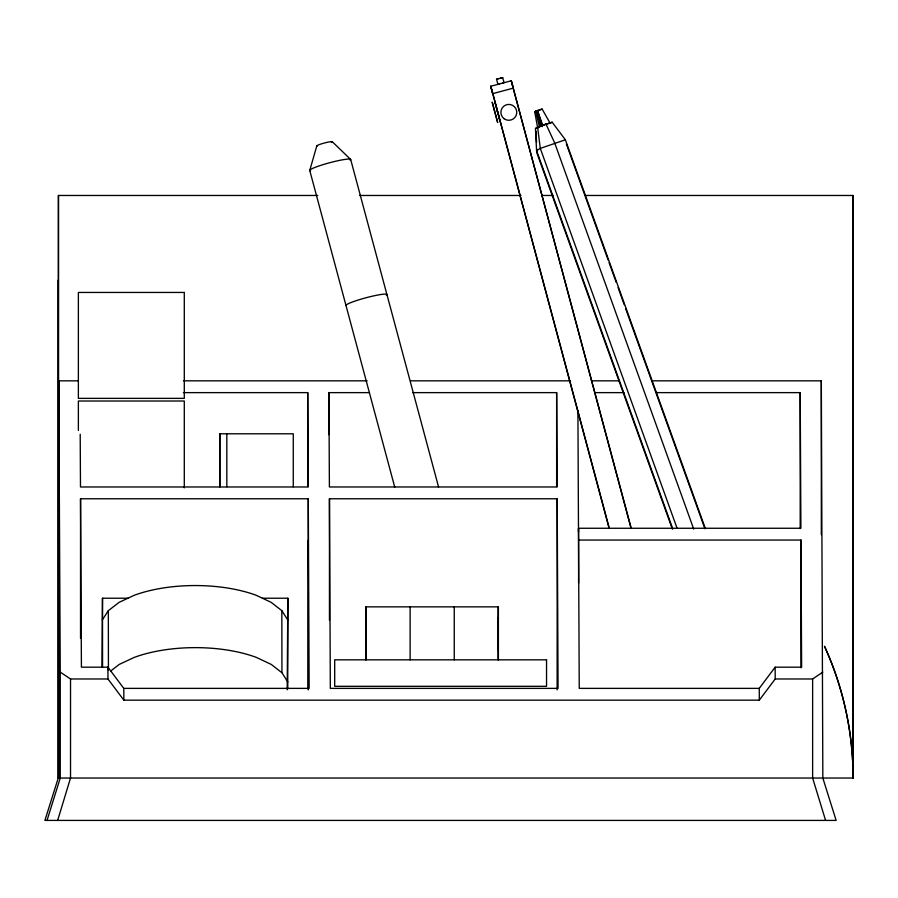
<?xml version="1.0" encoding="UTF-8"?>
<svg xmlns="http://www.w3.org/2000/svg" width="898" height="898" viewBox="0 0 898 898"><rect width="100%" height="100%" fill="white"/><g stroke="black" fill="none" stroke-linecap="round" stroke-linejoin="round"><path stroke-width="1.35" d="M101.99 667.394L102.495 598.225L127.909 598.225M102.552 667.079L102.495 598.225M287.192 689.765L287.854 598.225L262.441 598.225M287.753 688.957L287.854 598.225M316.781 145.947L309.754 170.452L394.727 487.098M57.652 820.413L70.527 778.038L70.527 678.978L60.256 672.119L58.74 380.831L78.362 380.831M47.022 820.413L60.256 778.038L60.256 672.119M58.202 280.12L58.247 778.038L44.9 820.413L836.139 820.413L822.837 778.038L821.322 380.831L651.701 380.831M102.338 619.878L108.332 610.674L119.142 602.334L134.161 595.307A93.785 40.522 -0.1 0 1 256.233 595.307L271.151 602.334L281.837 610.674L287.697 619.878M107.895 667.18L123.789 688.373L309.148 688.373L308.272 498.772L80.539 498.772L81.415 667.18L107.895 667.18L107.962 678.978L123.845 700.159L759.315 700.159L759.259 688.373L775.142 667.18L801.622 667.18L800.971 540.057L578.593 540.057L578.525 528.26L800.904 528.26L800.197 392.628L656.146 392.628M759.315 700.159L775.21 678.978L775.142 667.18M537.599 127.752L534.737 111.7L538.396 110.162L542.111 109.051L550.059 123.048L549.25 123.531M542.111 109.051L540.304 109.893M110.6 671.098L119.243 664.419L134.262 657.392A93.785 40.522 -0.1 0 1 256.334 657.392L271.252 664.419L281.938 672.759L287.798 681.964M775.21 678.978L812.634 678.978L822.837 672.119M672.748 528.799L536.566 150.617L535.477 128.436L545.95 124.014L554.695 142.984L693.716 529.079M536.847 127.909L542.123 125.54L537.442 110.51L542.65 125.024M549.857 123.217L550.755 122.689M549.98 123.453L552.135 122.173L565.37 139.785L705.345 528.518M536.566 150.617L540.293 148.394L565.37 139.785M542.123 125.54L537.554 127.55L538.418 127.426M543.279 125.103L552.135 122.173M539.417 110.23L537.509 110.925M543.739 124.945L550.059 123.048M536.622 111.217L534.737 111.7M535.477 128.436L537.947 127.696M499.479 83.941L497.907 84.345L496.538 79.237L502.678 77.587L504.047 82.706M498.334 84.244L498.839 84.109M503.161 82.942L502.521 83.121M498.087 78.822L496.538 79.237M500.399 78.193L502.678 77.587M490.735 86.264L511.265 80.786L513.308 88.127L492.845 93.617L490.735 86.264L492.62 93.617M630.946 528.002L511.265 80.786M317.78 195.472L58.325 195.472L58.404 778.038M359.559 195.472L520.93 195.472M541.696 195.472L553.157 195.472M585.126 195.472L852.988 195.472L852.909 778.038M183.506 380.831L367.136 380.831M410.599 380.831L570.398 380.831M591.423 380.831L619.463 380.831M183.372 392.628L307.722 392.628L308.205 486.974L80.483 486.974L80.203 434.25M328.904 434.677L328.904 392.628L369.426 392.628M412.732 392.628L556.637 392.628L557.13 486.974L329.398 486.974L328.904 392.628M594.599 392.628L623.975 392.628M329.454 498.772L557.187 498.772L558.062 688.373L330.329 688.373L329.454 498.772L329.454 620.26M70.527 678.978L107.962 678.978M759.259 688.373L579.244 688.373L577.919 410.779M58.202 778.038L853.1 778.038A317.769 317.769 0 0 0 824.465 646.212A317.769 317.769 0 0 1 853.089 778.038M332.339 141.783L350.68 159.485L438.561 486.974M566.369 143.961L608.114 259.915M609.069 262.553L616.185 282.32M618.082 287.584L624.256 304.714M625.67 308.676L704.919 528.731M676.946 527.901L540.293 148.394L537.621 127.146M672.321 529.012L537.083 153.468L536.881 149.304M542.224 126.685L536.555 110.858L540.618 126.113L535.792 111.161L539.339 126.64M825.588 820.413L812.634 778.038L812.634 678.978M499.333 118.682L499.793 120.366M497.357 111.363L498.076 114.024M511.231 80.786L631.171 528.002M492.845 93.617L609.259 528.08M490.768 86.264L609.035 528.08M494.809 112.048L492.183 102.103L497.66 122.555L495.034 112.609M495.045 102.653L494.731 101.418L500.208 121.87M535.994 131.276L536.544 142.378M123.789 688.373L123.845 700.159M281.837 610.674L281.938 672.759M108.332 610.674L108.433 670.009M852.741 195.472L852.819 778.038M821.322 380.831L821.322 534.68M800.971 540.057L800.904 667.798M800.197 392.628L800.197 528.574M578.593 540.057L578.593 583.105M578.525 528.26L578.525 531.964M557.187 498.772L557.13 689.889M556.637 392.628L556.637 486.525M498.39 659.828L498.39 606.857L365.711 606.857L365.711 659.828M498.109 606.857L498.109 659.828M454.253 606.857L454.253 659.828M410.117 606.857L410.117 659.828M365.991 606.857L365.991 659.828M308.272 498.772L308.272 688.676M308.205 540.158L308.205 689.889M307.722 392.628L307.722 486.525M293.264 486.75L293.264 433.79L219.718 433.79L219.718 486.75M226.824 433.79L226.824 486.75M219.887 433.79L219.887 486.75M184.292 487.839L184.292 401.013L78.373 401.013L78.373 430.423M80.539 498.772L80.539 638.411M58.74 380.831L58.74 778.038M58.572 195.472L58.493 778.038M317.095 146.105A8.048 0.876 -15 0 1 325.368 142.748A8.048 0.876 -15 0 1 331.396 142.49M310.596 170.844A21.182 2.301 -15 0 1 329.689 162.729A21.182 2.301 -15 0 1 350.119 160.259M345.999 305.511A21.182 2.301 -15 0 1 368.607 297.081A21.182 2.301 -15 0 1 386.365 295.307M498.244 629.7L498.3 649.692L498.3 617.914L498.244 629.7M184.292 292.445L78.373 292.445L78.373 398.364L184.292 398.364L184.292 292.445M546.545 659.828L334.696 659.828L334.696 686.308L546.545 686.308L546.545 659.828M541.011 125.675L535.792 111.161L540.978 125.686M504.047 118.693A7.947 7.947 0 0 0 516.709 113.328A7.947 7.947 0 0 0 505.731 105.032A7.947 7.947 0 0 0 504.047 118.693"/></g></svg>
